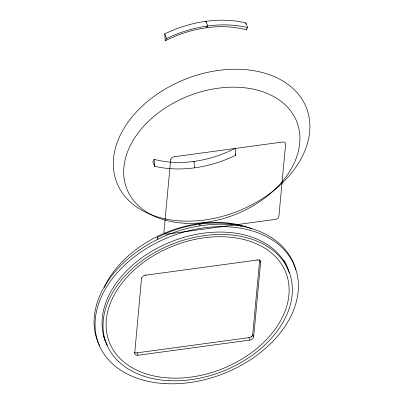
<?xml version="1.0" encoding="UTF-8"?>
<svg xmlns="http://www.w3.org/2000/svg" width="404" height="404" viewBox="0 0 404 404"><rect width="100%" height="100%" fill="white"/><g stroke="black" fill="none" stroke-linecap="round" stroke-linejoin="round"><path stroke-width="0.61" d="M259.737 259.944L260.636 262.216L253.667 336.916A3.636 2.535 -21.6 0 1 249.919 340.057L138.001 355.257A3.636 2.535 -21.6 0 1 134.749 353.061L141.536 277.907M253.667 336.916L252.707 334.492L259.676 259.792M165.231 40.829L166.584 38.592A96.637 67.372 -21.6 0 1 247.662 27.583L245.809 22.902A96.637 67.372 -21.6 0 0 164.731 33.911L165.231 40.829A91.067 63.489 -21.6 0 1 246.309 29.82L247.662 27.583M154.182 159.328L152.823 161.56L154.681 166.246A96.637 67.372 -21.6 0 0 235.759 155.237L235.259 148.319A91.067 63.489 -21.6 0 1 154.182 159.328L154.681 166.246M235.259 148.319L234.921 148.879M193.708 161.842L194.046 161.403L194.556 167.837L194.324 167.251M157.262 238.193L157.201 237.345L164.64 233.911A98.152 68.554 -21.7 0 1 234.153 224.462L241.072 225.917L241.254 226.371M141.718 278.361A3.636 2.535 -21.6 0 1 145.465 275.215L257.383 260.019A3.636 2.535 -21.6 0 1 260.636 262.216M134.638 352.389A3.636 2.535 -21.6 0 0 137.042 352.833L248.96 337.638A3.636 2.535 -21.6 0 0 252.707 334.492M235.295 154.065L235.759 155.237M257.207 259.565L257.383 260.019M164.731 33.911L166.584 38.592M248.96 337.638L249.919 340.057M157.201 237.345L157.969 239.284M145.283 274.76L145.465 275.215M137.042 352.833L138.001 355.257M134.572 352.606L134.749 353.061M205.995 22.114L205.929 21.306L207.787 25.992L206.444 27.745L206.378 26.937M199.823 224.129L199.97 225.962M245.809 22.902L245.905 24.2M241.072 225.917L241.112 226.482M246.248 28.957L246.309 29.82M99.606 345.738A105.424 73.498 -21.6 0 1 169.887 233.997A105.424 73.498 -21.6 0 1 295.748 269.963M104.202 287.481A98.152 68.427 -21.6 0 1 251.965 228.911M107.272 345.339A98.152 68.427 -21.6 0 1 171.437 241.637A98.152 68.427 -21.6 0 1 289.37 273.069M105.247 340.673A98.152 68.427 -21.6 0 1 103.136 334.941M283.734 259.924A98.152 68.427 -21.6 0 1 288.047 269.478M252.147 336.239A94.516 65.892 -21.6 0 1 251.187 337.027M170.68 159.767L163.943 231.977A3.515 2.449 -21.6 0 0 167.084 234.098L275.276 219.407A3.515 2.449 -21.6 0 0 278.896 216.367L285.628 144.157A3.515 2.449 -21.6 0 0 282.492 142.036L174.301 156.727A3.515 2.449 -21.6 0 0 170.68 159.767M169.781 378.028A94.879 66.145 -21.6 0 0 287.032 275.927A94.879 66.145 -21.6 0 0 136.027 268.352A94.879 66.145 -21.6 0 0 169.781 378.028M185.002 223.25A91.365 63.696 -21.6 0 0 297.91 124.932A91.365 63.696 -21.6 0 0 152.5 117.64A91.365 63.696 -21.6 0 0 185.002 223.25M181.704 221.018A101.909 71.048 -21.6 0 0 307.636 111.353A101.909 71.048 -21.6 0 0 145.45 103.217A101.909 71.048 -21.6 0 0 181.704 221.018M165.145 383.618A105.424 73.498 -21.6 0 0 296.233 270.685A105.424 73.498 -21.6 0 0 128.82 261.343A105.424 73.498 -21.6 0 0 165.145 383.618M168.286 380.634A98.152 68.427 -21.6 0 0 290.33 275.493A98.152 68.427 -21.6 0 0 134.466 266.791A98.152 68.427 -21.6 0 0 168.286 380.634"/></g></svg>
